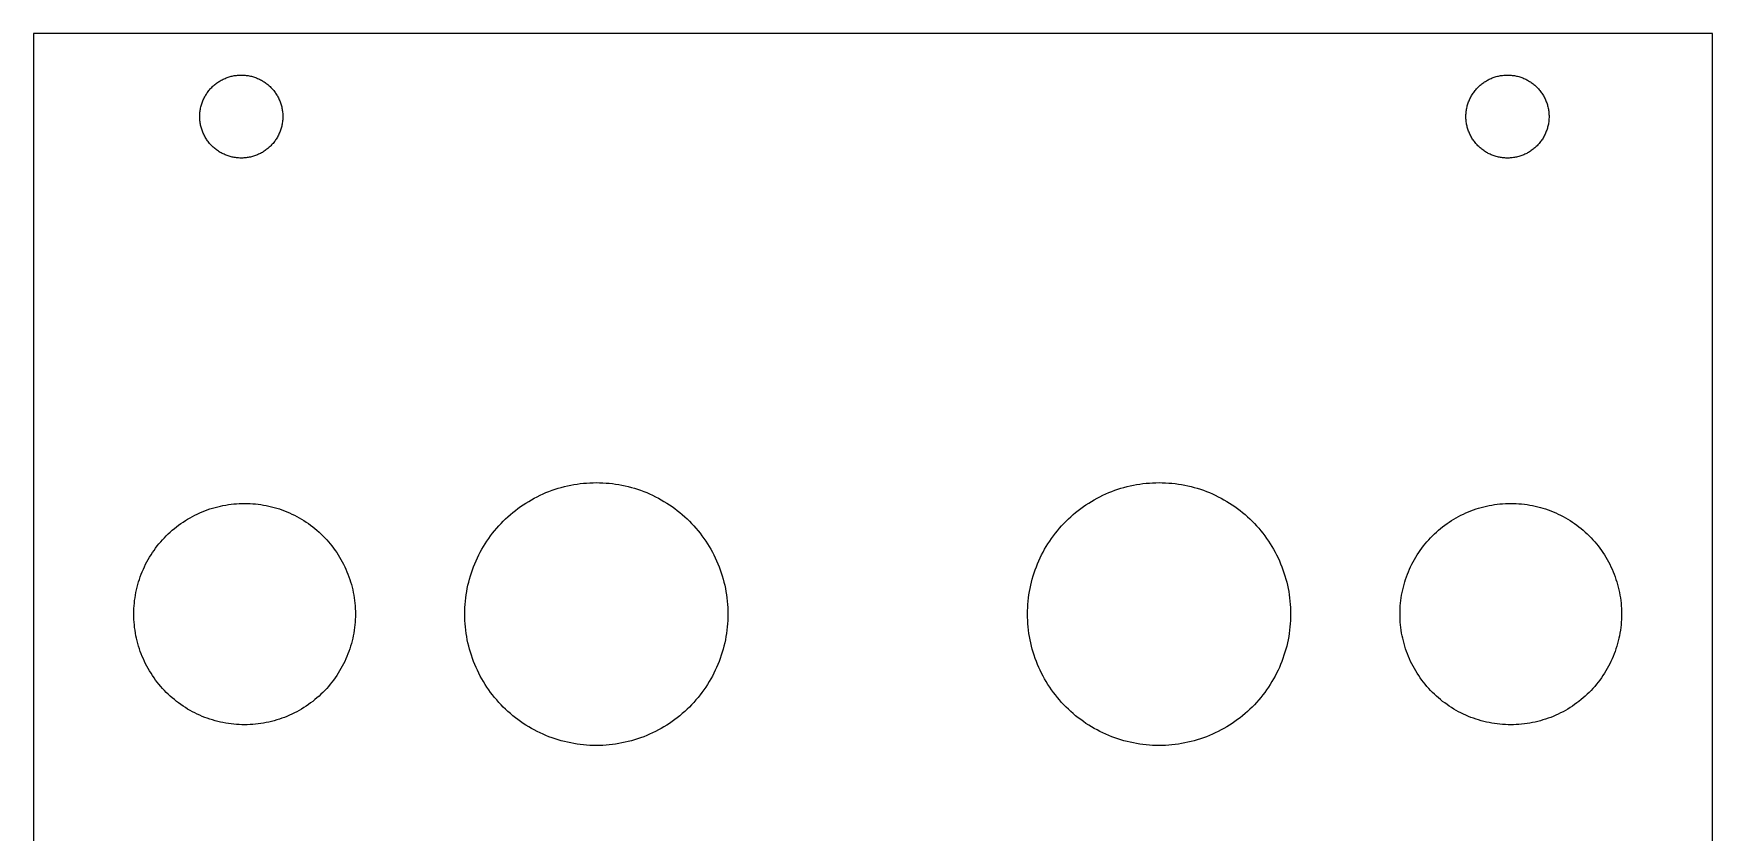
# Model space of a CAD drawing. Extents: x 6 to 66, y 0 to 129.
# Drawn here: x 5.6 to 66.2, y 99.9 to 128.8 of the extents above; entities that cross this region are included whole.
import ezdxf

# ---------------------------------------------------------------- set-up
doc = ezdxf.new("R2010")
doc.units = 0

msp = doc.modelspace()

# ---------------------------------------------------------------- linework, layer by layer
at = {"color": 34, "true_color": 0x008000}
for points in [[(5.583936, 0.3175, 0), (66.204084, 0.3175, 0), (66.204084, 128.817624, 0), (5.583936, 128.817624, 0), (5.583936, 0.3175, 0)], [(11.583924, 125.817376, 0), (11.584432, 125.856238, 0), (11.585956, 125.895354, 0), (11.588496, 125.934216, 0), (11.592052, 125.972824, 0), (11.596624, 126.011686, 0), (11.602212, 126.05004, 0), (11.608562, 126.088394, 0), (11.616182, 126.126748, 0), (11.624818, 126.164848, 0), (11.634216, 126.20244, 0), (11.64463, 126.240032, 0), (11.65606, 126.277116, 0), (11.668506, 126.3142, 0), (11.681968, 126.350776, 0), (11.696192, 126.386844, 0), (11.711432, 126.422658, 0), (11.727688, 126.458218, 0), (11.744706, 126.49327, 0), (11.76274, 126.527814, 0), (11.78179, 126.56185, 0), (11.801348, 126.595378, 0), (11.822176, 126.628398, 0), (11.843512, 126.66091, 0), (11.865864, 126.692914, 0), (11.888978, 126.724156, 0), (11.912854, 126.75489, 0), (11.937746, 126.784862, 0), (11.963146, 126.814326, 0), (11.989562, 126.843028, 0), (12.016486, 126.871222, 0), (12.044172, 126.898654, 0), (12.07262, 126.925324, 0), (12.101576, 126.950978, 0), (12.131548, 126.976124, 0), (12.161774, 127.000508, 0), (12.192762, 127.02413, 0), (12.224512, 127.046736, 0), (12.25677, 127.068834, 0), (12.289536, 127.089662, 0), (12.32281, 127.109982, 0), (12.356592, 127.129286, 0), (12.390882, 127.147828, 0), (12.42568, 127.165354, 0), (12.460986, 127.181864, 0), (12.496546, 127.197612, 0), (12.532614, 127.212344, 0), (12.568936, 127.226314, 0), (12.605766, 127.239268, 0), (12.64285, 127.251206, 0), (12.680188, 127.262128, 0), (12.71778, 127.272034, 0), (12.755626, 127.281178, 0), (12.793726, 127.289052, 0), (12.83208, 127.296164, 0), (12.870434, 127.30226, 0), (12.909296, 127.30734, 0), (12.947904, 127.311404, 0), (12.986766, 127.314452, 0), (13.025628, 127.316484, 0), (13.06449, 127.3175, 0), (13.103606, 127.3175, 0), (13.142468, 127.316484, 0), (13.18133, 127.314452, 0), (13.220192, 127.311404, 0), (13.2588, 127.30734, 0), (13.297662, 127.30226, 0), (13.336016, 127.296164, 0), (13.37437, 127.289052, 0), (13.41247, 127.281178, 0), (13.450316, 127.272034, 0), (13.487908, 127.262128, 0), (13.525246, 127.251206, 0), (13.56233, 127.239268, 0), (13.59916, 127.226314, 0), (13.635482, 127.212344, 0), (13.67155, 127.197612, 0), (13.70711, 127.181864, 0), (13.742416, 127.165354, 0), (13.777214, 127.147828, 0), (13.811504, 127.129286, 0), (13.845286, 127.109982, 0), (13.87856, 127.089662, 0), (13.911326, 127.068834, 0), (13.943584, 127.046736, 0), (13.975334, 127.02413, 0), (14.006322, 127.000508, 0), (14.036548, 126.976124, 0), (14.06652, 126.950978, 0), (14.095476, 126.925324, 0), (14.123924, 126.898654, 0), (14.15161, 126.871222, 0), (14.178534, 126.843028, 0), (14.20495, 126.814326, 0), (14.23035, 126.784862, 0), (14.255242, 126.75489, 0), (14.279118, 126.724156, 0), (14.302232, 126.692914, 0), (14.324584, 126.66091, 0), (14.34592, 126.628398, 0), (14.366748, 126.595378, 0), (14.386306, 126.56185, 0), (14.405356, 126.527814, 0), (14.42339, 126.49327, 0), (14.440408, 126.458218, 0), (14.456664, 126.422658, 0), (14.471904, 126.386844, 0), (14.486128, 126.350776, 0), (14.49959, 126.3142, 0), (14.512036, 126.277116, 0), (14.523466, 126.240032, 0), (14.53388, 126.20244, 0), (14.543278, 126.164848, 0), (14.551914, 126.126748, 0), (14.559534, 126.088394, 0), (14.565884, 126.05004, 0), (14.571472, 126.011686, 0), (14.576044, 125.972824, 0), (14.5796, 125.934216, 0), (14.58214, 125.895354, 0), (14.583664, 125.856238, 0), (14.584172, 125.817376, 0), (14.583664, 125.778514, 0), (14.58214, 125.739398, 0), (14.5796, 125.700536, 0), (14.576044, 125.661928, 0), (14.571472, 125.623066, 0), (14.565884, 125.584712, 0), (14.559534, 125.546358, 0), (14.551914, 125.508004, 0), (14.543278, 125.469904, 0), (14.53388, 125.432312, 0), (14.523466, 125.39472, 0), (14.512036, 125.357636, 0), (14.49959, 125.320552, 0), (14.486128, 125.283976, 0), (14.471904, 125.247908, 0), (14.456664, 125.212094, 0), (14.440408, 125.176534, 0), (14.42339, 125.141482, 0), (14.405356, 125.106938, 0), (14.386306, 125.072902, 0), (14.366748, 125.039374, 0), (14.34592, 125.006354, 0), (14.324584, 124.973842, 0), (14.302232, 124.941838, 0), (14.279118, 124.910596, 0), (14.255242, 124.879862, 0), (14.23035, 124.84989, 0), (14.20495, 124.820426, 0), (14.178534, 124.791724, 0), (14.15161, 124.76353, 0), (14.123924, 124.736098, 0), (14.095476, 124.709428, 0), (14.06652, 124.683774, 0), (14.036548, 124.658628, 0), (14.006322, 124.634244, 0), (13.975334, 124.610622, 0), (13.943584, 124.588016, 0), (13.911326, 124.565918, 0), (13.87856, 124.54509, 0), (13.845286, 124.52477, 0), (13.811504, 124.505466, 0), (13.777214, 124.486924, 0), (13.742416, 124.469398, 0), (13.70711, 124.452888, 0), (13.67155, 124.43714, 0), (13.635482, 124.422408, 0), (13.59916, 124.408438, 0), (13.56233, 124.395484, 0), (13.525246, 124.383546, 0), (13.487908, 124.372624, 0), (13.450316, 124.362718, 0), (13.41247, 124.353574, 0), (13.37437, 124.3457, 0), (13.336016, 124.338588, 0), (13.297662, 124.332492, 0), (13.2588, 124.327412, 0), (13.220192, 124.323348, 0), (13.18133, 124.3203, 0), (13.142468, 124.318268, 0), (13.103606, 124.317252, 0), (13.06449, 124.317252, 0), (13.025628, 124.318268, 0), (12.986766, 124.3203, 0), (12.947904, 124.323348, 0), (12.909296, 124.327412, 0), (12.870434, 124.332492, 0), (12.83208, 124.338588, 0), (12.793726, 124.3457, 0), (12.755626, 124.353574, 0), (12.71778, 124.362718, 0), (12.680188, 124.372624, 0), (12.64285, 124.383546, 0), (12.605766, 124.395484, 0), (12.568936, 124.408438, 0), (12.532614, 124.422408, 0), (12.496546, 124.43714, 0), (12.460986, 124.452888, 0), (12.42568, 124.469398, 0), (12.390882, 124.486924, 0), (12.356592, 124.505466, 0), (12.32281, 124.52477, 0), (12.289536, 124.54509, 0), (12.25677, 124.565918, 0), (12.224512, 124.588016, 0), (12.192762, 124.610622, 0), (12.161774, 124.634244, 0), (12.131548, 124.658628, 0), (12.101576, 124.683774, 0), (12.07262, 124.709428, 0), (12.044172, 124.736098, 0), (12.016486, 124.76353, 0), (11.989562, 124.791724, 0), (11.963146, 124.820426, 0), (11.937746, 124.84989, 0), (11.912854, 124.879862, 0), (11.888978, 124.910596, 0), (11.865864, 124.941838, 0), (11.843512, 124.973842, 0), (11.822176, 125.006354, 0), (11.801348, 125.039374, 0), (11.78179, 125.072902, 0), (11.76274, 125.106938, 0), (11.744706, 125.141482, 0), (11.727688, 125.176534, 0), (11.711432, 125.212094, 0), (11.696192, 125.247908, 0), (11.681968, 125.283976, 0), (11.668506, 125.320552, 0), (11.65606, 125.357636, 0), (11.64463, 125.39472, 0), (11.634216, 125.432312, 0), (11.624818, 125.469904, 0), (11.616182, 125.508004, 0), (11.608562, 125.546358, 0), (11.602212, 125.584712, 0), (11.596624, 125.623066, 0), (11.592052, 125.661928, 0), (11.588496, 125.700536, 0), (11.585956, 125.739398, 0), (11.584432, 125.778514, 0), (11.583924, 125.817376, 0)], [(57.303924, 125.817376, 0), (57.304432, 125.856238, 0), (57.305956, 125.895354, 0), (57.308496, 125.934216, 0), (57.312052, 125.972824, 0), (57.316624, 126.011686, 0), (57.322212, 126.05004, 0), (57.328562, 126.088394, 0), (57.336182, 126.126748, 0), (57.344818, 126.164848, 0), (57.354216, 126.20244, 0), (57.36463, 126.240032, 0), (57.37606, 126.277116, 0), (57.388506, 126.3142, 0), (57.401968, 126.350776, 0), (57.416192, 126.386844, 0), (57.431432, 126.422658, 0), (57.447688, 126.458218, 0), (57.464706, 126.49327, 0), (57.48274, 126.527814, 0), (57.50179, 126.56185, 0), (57.521348, 126.595378, 0), (57.542176, 126.628398, 0), (57.563512, 126.66091, 0), (57.585864, 126.692914, 0), (57.608978, 126.724156, 0), (57.632854, 126.75489, 0), (57.657746, 126.784862, 0), (57.683146, 126.814326, 0), (57.709562, 126.843028, 0), (57.736486, 126.871222, 0), (57.764172, 126.898654, 0), (57.79262, 126.925324, 0), (57.821576, 126.950978, 0), (57.851548, 126.976124, 0), (57.881774, 127.000508, 0), (57.912762, 127.02413, 0), (57.944512, 127.046736, 0), (57.97677, 127.068834, 0), (58.009536, 127.089662, 0), (58.04281, 127.109982, 0), (58.076592, 127.129286, 0), (58.110882, 127.147828, 0), (58.14568, 127.165354, 0), (58.180986, 127.181864, 0), (58.216546, 127.197612, 0), (58.252614, 127.212344, 0), (58.288936, 127.226314, 0), (58.325766, 127.239268, 0), (58.36285, 127.251206, 0), (58.400188, 127.262128, 0), (58.43778, 127.272034, 0), (58.475626, 127.281178, 0), (58.513726, 127.289052, 0), (58.55208, 127.296164, 0), (58.590434, 127.30226, 0), (58.629296, 127.30734, 0), (58.667904, 127.311404, 0), (58.706766, 127.314452, 0), (58.745628, 127.316484, 0), (58.78449, 127.3175, 0), (58.823606, 127.3175, 0), (58.862468, 127.316484, 0), (58.90133, 127.314452, 0), (58.940192, 127.311404, 0), (58.9788, 127.30734, 0), (59.017662, 127.30226, 0), (59.056016, 127.296164, 0), (59.09437, 127.289052, 0), (59.13247, 127.281178, 0), (59.170316, 127.272034, 0), (59.207908, 127.262128, 0), (59.245246, 127.251206, 0), (59.28233, 127.239268, 0), (59.31916, 127.226314, 0), (59.355482, 127.212344, 0), (59.39155, 127.197612, 0), (59.42711, 127.181864, 0), (59.462416, 127.165354, 0), (59.497214, 127.147828, 0), (59.531504, 127.129286, 0), (59.565286, 127.109982, 0), (59.59856, 127.089662, 0), (59.631326, 127.068834, 0), (59.663584, 127.046736, 0), (59.695334, 127.02413, 0), (59.726322, 127.000508, 0), (59.756548, 126.976124, 0), (59.78652, 126.950978, 0), (59.815476, 126.925324, 0), (59.843924, 126.898654, 0), (59.87161, 126.871222, 0), (59.898534, 126.843028, 0), (59.92495, 126.814326, 0), (59.95035, 126.784862, 0), (59.975242, 126.75489, 0), (59.999118, 126.724156, 0), (60.022232, 126.692914, 0), (60.044584, 126.66091, 0), (60.06592, 126.628398, 0), (60.086748, 126.595378, 0), (60.106306, 126.56185, 0), (60.125356, 126.527814, 0), (60.14339, 126.49327, 0), (60.160408, 126.458218, 0), (60.176664, 126.422658, 0), (60.191904, 126.386844, 0), (60.206128, 126.350776, 0), (60.21959, 126.3142, 0), (60.232036, 126.277116, 0), (60.243466, 126.240032, 0), (60.25388, 126.20244, 0), (60.263278, 126.164848, 0), (60.271914, 126.126748, 0), (60.279534, 126.088394, 0), (60.285884, 126.05004, 0), (60.291472, 126.011686, 0), (60.296044, 125.972824, 0), (60.2996, 125.934216, 0), (60.30214, 125.895354, 0), (60.303664, 125.856238, 0), (60.304172, 125.817376, 0), (60.303664, 125.778514, 0), (60.30214, 125.739398, 0), (60.2996, 125.700536, 0), (60.296044, 125.661928, 0), (60.291472, 125.623066, 0), (60.285884, 125.584712, 0), (60.279534, 125.546358, 0), (60.271914, 125.508004, 0), (60.263278, 125.469904, 0), (60.25388, 125.432312, 0), (60.243466, 125.39472, 0), (60.232036, 125.357636, 0), (60.21959, 125.320552, 0), (60.206128, 125.283976, 0), (60.191904, 125.247908, 0), (60.176664, 125.212094, 0), (60.160408, 125.176534, 0), (60.14339, 125.141482, 0), (60.125356, 125.106938, 0), (60.106306, 125.072902, 0), (60.086748, 125.039374, 0), (60.06592, 125.006354, 0), (60.044584, 124.973842, 0), (60.022232, 124.941838, 0), (59.999118, 124.910596, 0), (59.975242, 124.879862, 0), (59.95035, 124.84989, 0), (59.92495, 124.820426, 0), (59.898534, 124.791724, 0), (59.87161, 124.76353, 0), (59.843924, 124.736098, 0), (59.815476, 124.709428, 0), (59.78652, 124.683774, 0), (59.756548, 124.658628, 0), (59.726322, 124.634244, 0), (59.695334, 124.610622, 0), (59.663584, 124.588016, 0), (59.631326, 124.565918, 0), (59.59856, 124.54509, 0), (59.565286, 124.52477, 0), (59.531504, 124.505466, 0), (59.497214, 124.486924, 0), (59.462416, 124.469398, 0), (59.42711, 124.452888, 0), (59.39155, 124.43714, 0), (59.355482, 124.422408, 0), (59.31916, 124.408438, 0), (59.28233, 124.395484, 0), (59.245246, 124.383546, 0), (59.207908, 124.372624, 0), (59.170316, 124.362718, 0), (59.13247, 124.353574, 0), (59.09437, 124.3457, 0), (59.056016, 124.338588, 0), (59.017662, 124.332492, 0), (58.9788, 124.327412, 0), (58.940192, 124.323348, 0), (58.90133, 124.3203, 0), (58.862468, 124.318268, 0), (58.823606, 124.317252, 0), (58.78449, 124.317252, 0), (58.745628, 124.318268, 0), (58.706766, 124.3203, 0), (58.667904, 124.323348, 0), (58.629296, 124.327412, 0), (58.590434, 124.332492, 0), (58.55208, 124.338588, 0), (58.513726, 124.3457, 0), (58.475626, 124.353574, 0), (58.43778, 124.362718, 0), (58.400188, 124.372624, 0), (58.36285, 124.383546, 0), (58.325766, 124.395484, 0), (58.288936, 124.408438, 0), (58.252614, 124.422408, 0), (58.216546, 124.43714, 0), (58.180986, 124.452888, 0), (58.14568, 124.469398, 0), (58.110882, 124.486924, 0), (58.076592, 124.505466, 0), (58.04281, 124.52477, 0), (58.009536, 124.54509, 0), (57.97677, 124.565918, 0), (57.944512, 124.588016, 0), (57.912762, 124.610622, 0), (57.881774, 124.634244, 0), (57.851548, 124.658628, 0), (57.821576, 124.683774, 0), (57.79262, 124.709428, 0), (57.764172, 124.736098, 0), (57.736486, 124.76353, 0), (57.709562, 124.791724, 0), (57.683146, 124.820426, 0), (57.657746, 124.84989, 0), (57.632854, 124.879862, 0), (57.608978, 124.910596, 0), (57.585864, 124.941838, 0), (57.563512, 124.973842, 0), (57.542176, 125.006354, 0), (57.521348, 125.039374, 0), (57.50179, 125.072902, 0), (57.48274, 125.106938, 0), (57.464706, 125.141482, 0), (57.447688, 125.176534, 0), (57.431432, 125.212094, 0), (57.416192, 125.247908, 0), (57.401968, 125.283976, 0), (57.388506, 125.320552, 0), (57.37606, 125.357636, 0), (57.36463, 125.39472, 0), (57.354216, 125.432312, 0), (57.344818, 125.469904, 0), (57.336182, 125.508004, 0), (57.328562, 125.546358, 0), (57.322212, 125.584712, 0), (57.316624, 125.623066, 0), (57.312052, 125.661928, 0), (57.308496, 125.700536, 0), (57.305956, 125.739398, 0), (57.304432, 125.778514, 0), (57.303924, 125.817376, 0)], [(21.153882, 107.837478, 0), (21.155406, 107.954064, 0), (21.159724, 108.07065, 0), (21.166836, 108.186982, 0), (21.176742, 108.30306, 0), (21.189696, 108.418884, 0), (21.20519, 108.534454, 0), (21.223732, 108.649516, 0), (21.245068, 108.76407, 0), (21.269198, 108.878116, 0), (21.296122, 108.991654, 0), (21.32584, 109.10443, 0), (21.358352, 109.216444, 0), (21.393658, 109.327442, 0), (21.431504, 109.437678, 0), (21.472144, 109.546898, 0), (21.515578, 109.655356, 0), (21.561298, 109.76229, 0), (21.609812, 109.868462, 0), (21.66112, 109.97311, 0), (21.714714, 110.076742, 0), (21.771102, 110.17885, 0), (21.829776, 110.279434, 0), (21.890736, 110.378748, 0), (21.95449, 110.476538, 0), (22.020276, 110.57255, 0), (22.088602, 110.667038, 0), (22.159214, 110.759748, 0), (22.232112, 110.850934, 0), (22.307042, 110.940088, 0), (22.384258, 111.027464, 0), (22.46376, 111.112808, 0), (22.54504, 111.196374, 0), (22.628606, 111.277654, 0), (22.71395, 111.357156, 0), (22.801326, 111.434372, 0), (22.89048, 111.509302, 0), (22.981666, 111.5822, 0), (23.074376, 111.652812, 0), (23.168864, 111.721138, 0), (23.264876, 111.786924, 0), (23.362666, 111.850678, 0), (23.46198, 111.911638, 0), (23.562564, 111.970312, 0), (23.664672, 112.0267, 0), (23.768304, 112.080294, 0), (23.872952, 112.131602, 0), (23.979124, 112.180116, 0), (24.086058, 112.225836, 0), (24.194516, 112.26927, 0), (24.303736, 112.30991, 0), (24.413972, 112.347756, 0), (24.52497, 112.383062, 0), (24.636984, 112.415574, 0), (24.74976, 112.445292, 0), (24.863298, 112.472216, 0), (24.977344, 112.496346, 0), (25.091898, 112.517682, 0), (25.20696, 112.536224, 0), (25.32253, 112.551718, 0), (25.438354, 112.564672, 0), (25.554432, 112.574578, 0), (25.670764, 112.58169, 0), (25.78735, 112.586008, 0), (25.903936, 112.587532, 0), (26.020522, 112.586008, 0), (26.137108, 112.58169, 0), (26.25344, 112.574578, 0), (26.369518, 112.564672, 0), (26.485342, 112.551718, 0), (26.600912, 112.536224, 0), (26.715974, 112.517682, 0), (26.830528, 112.496346, 0), (26.944574, 112.472216, 0), (27.058112, 112.445292, 0), (27.170888, 112.415574, 0), (27.282902, 112.383062, 0), (27.3939, 112.347756, 0), (27.504136, 112.30991, 0), (27.613356, 112.26927, 0), (27.721814, 112.225836, 0), (27.828748, 112.180116, 0), (27.93492, 112.131602, 0), (28.039568, 112.080294, 0), (28.1432, 112.0267, 0), (28.245308, 111.970312, 0), (28.345892, 111.911638, 0), (28.445206, 111.850678, 0), (28.542996, 111.786924, 0), (28.639008, 111.721138, 0), (28.733496, 111.652812, 0), (28.826206, 111.5822, 0), (28.917392, 111.509302, 0), (29.006546, 111.434372, 0), (29.093922, 111.357156, 0), (29.179266, 111.277654, 0), (29.262832, 111.196374, 0), (29.344112, 111.112808, 0), (29.423614, 111.027464, 0), (29.50083, 110.940088, 0), (29.57576, 110.850934, 0), (29.648658, 110.759748, 0), (29.71927, 110.667038, 0), (29.787596, 110.57255, 0), (29.853382, 110.476538, 0), (29.917136, 110.378748, 0), (29.978096, 110.279434, 0), (30.03677, 110.17885, 0), (30.093158, 110.076742, 0), (30.146752, 109.97311, 0), (30.19806, 109.868462, 0), (30.246574, 109.76229, 0), (30.292294, 109.655356, 0), (30.335728, 109.546898, 0), (30.376368, 109.437678, 0), (30.414214, 109.327442, 0), (30.44952, 109.216444, 0), (30.482032, 109.10443, 0), (30.51175, 108.991654, 0), (30.538674, 108.878116, 0), (30.562804, 108.76407, 0), (30.58414, 108.649516, 0), (30.602682, 108.534454, 0), (30.618176, 108.418884, 0), (30.63113, 108.30306, 0), (30.641036, 108.186982, 0), (30.648148, 108.07065, 0), (30.652466, 107.954064, 0), (30.65399, 107.837478, 0), (30.652466, 107.720892, 0), (30.648148, 107.604306, 0), (30.641036, 107.487974, 0), (30.63113, 107.371896, 0), (30.618176, 107.256072, 0), (30.602682, 107.140502, 0), (30.58414, 107.02544, 0), (30.562804, 106.910886, 0), (30.538674, 106.79684, 0), (30.51175, 106.683302, 0), (30.482032, 106.570526, 0), (30.44952, 106.458512, 0), (30.414214, 106.347514, 0), (30.376368, 106.237278, 0), (30.335728, 106.128058, 0), (30.292294, 106.0196, 0), (30.246574, 105.912666, 0), (30.19806, 105.806494, 0), (30.146752, 105.701846, 0), (30.093158, 105.598214, 0), (30.03677, 105.496106, 0), (29.978096, 105.395522, 0), (29.917136, 105.296208, 0), (29.853382, 105.198418, 0), (29.787596, 105.102406, 0), (29.71927, 105.007918, 0), (29.648658, 104.915208, 0), (29.57576, 104.824022, 0), (29.50083, 104.734868, 0), (29.423614, 104.647492, 0), (29.344112, 104.562148, 0), (29.262832, 104.478582, 0), (29.179266, 104.397302, 0), (29.093922, 104.3178, 0), (29.006546, 104.240584, 0), (28.917392, 104.165654, 0), (28.826206, 104.092756, 0), (28.733496, 104.022144, 0), (28.639008, 103.953818, 0), (28.542996, 103.888032, 0), (28.445206, 103.824278, 0), (28.345892, 103.763318, 0), (28.245308, 103.704644, 0), (28.1432, 103.648256, 0), (28.039568, 103.594662, 0), (27.93492, 103.543354, 0), (27.828748, 103.49484, 0), (27.721814, 103.44912, 0), (27.613356, 103.405686, 0), (27.504136, 103.365046, 0), (27.3939, 103.3272, 0), (27.282902, 103.291894, 0), (27.170888, 103.259382, 0), (27.058112, 103.229664, 0), (26.944574, 103.20274, 0), (26.830528, 103.17861, 0), (26.715974, 103.157274, 0), (26.600912, 103.138732, 0), (26.485342, 103.123238, 0), (26.369518, 103.110284, 0), (26.25344, 103.100378, 0), (26.137108, 103.093266, 0), (26.020522, 103.088948, 0), (25.903936, 103.087424, 0), (25.78735, 103.088948, 0), (25.670764, 103.093266, 0), (25.554432, 103.100378, 0), (25.438354, 103.110284, 0), (25.32253, 103.123238, 0), (25.20696, 103.138732, 0), (25.091898, 103.157274, 0), (24.977344, 103.17861, 0), (24.863298, 103.20274, 0), (24.74976, 103.229664, 0), (24.636984, 103.259382, 0), (24.52497, 103.291894, 0), (24.413972, 103.3272, 0), (24.303736, 103.365046, 0), (24.194516, 103.405686, 0), (24.086058, 103.44912, 0), (23.979124, 103.49484, 0), (23.872952, 103.543354, 0), (23.768304, 103.594662, 0), (23.664672, 103.648256, 0), (23.562564, 103.704644, 0), (23.46198, 103.763318, 0), (23.362666, 103.824278, 0), (23.264876, 103.888032, 0), (23.168864, 103.953818, 0), (23.074376, 104.022144, 0), (22.981666, 104.092756, 0), (22.89048, 104.165654, 0), (22.801326, 104.240584, 0), (22.71395, 104.3178, 0), (22.628606, 104.397302, 0), (22.54504, 104.478582, 0), (22.46376, 104.562148, 0), (22.384258, 104.647492, 0), (22.307042, 104.734868, 0), (22.232112, 104.824022, 0), (22.159214, 104.915208, 0), (22.088602, 105.007918, 0), (22.020276, 105.102406, 0), (21.95449, 105.198418, 0), (21.890736, 105.296208, 0), (21.829776, 105.395522, 0), (21.771102, 105.496106, 0), (21.714714, 105.598214, 0), (21.66112, 105.701846, 0), (21.609812, 105.806494, 0), (21.561298, 105.912666, 0), (21.515578, 106.0196, 0), (21.472144, 106.128058, 0), (21.431504, 106.237278, 0), (21.393658, 106.347514, 0), (21.358352, 106.458512, 0), (21.32584, 106.570526, 0), (21.296122, 106.683302, 0), (21.269198, 106.79684, 0), (21.245068, 106.910886, 0), (21.223732, 107.02544, 0), (21.20519, 107.140502, 0), (21.189696, 107.256072, 0), (21.176742, 107.371896, 0), (21.166836, 107.487974, 0), (21.159724, 107.604306, 0), (21.155406, 107.720892, 0), (21.153882, 107.837478, 0)], [(41.473882, 107.837478, 0), (41.475406, 107.954064, 0), (41.479724, 108.07065, 0), (41.486836, 108.186982, 0), (41.496742, 108.30306, 0), (41.509696, 108.418884, 0), (41.52519, 108.534454, 0), (41.543732, 108.649516, 0), (41.565068, 108.76407, 0), (41.589198, 108.878116, 0), (41.616122, 108.991654, 0), (41.64584, 109.10443, 0), (41.678352, 109.216444, 0), (41.713658, 109.327442, 0), (41.751504, 109.437678, 0), (41.792144, 109.546898, 0), (41.835578, 109.655356, 0), (41.881298, 109.76229, 0), (41.929812, 109.868462, 0), (41.98112, 109.97311, 0), (42.034714, 110.076742, 0), (42.091102, 110.17885, 0), (42.149776, 110.279434, 0), (42.210736, 110.378748, 0), (42.27449, 110.476538, 0), (42.340276, 110.57255, 0), (42.408602, 110.667038, 0), (42.479214, 110.759748, 0), (42.552112, 110.850934, 0), (42.627042, 110.940088, 0), (42.704258, 111.027464, 0), (42.78376, 111.112808, 0), (42.86504, 111.196374, 0), (42.948606, 111.277654, 0), (43.03395, 111.357156, 0), (43.121326, 111.434372, 0), (43.21048, 111.509302, 0), (43.301666, 111.5822, 0), (43.394376, 111.652812, 0), (43.488864, 111.721138, 0), (43.584876, 111.786924, 0), (43.682666, 111.850678, 0), (43.78198, 111.911638, 0), (43.882564, 111.970312, 0), (43.984672, 112.0267, 0), (44.088304, 112.080294, 0), (44.192952, 112.131602, 0), (44.299124, 112.180116, 0), (44.406058, 112.225836, 0), (44.514516, 112.26927, 0), (44.623736, 112.30991, 0), (44.733972, 112.347756, 0), (44.84497, 112.383062, 0), (44.956984, 112.415574, 0), (45.06976, 112.445292, 0), (45.183298, 112.472216, 0), (45.297344, 112.496346, 0), (45.411898, 112.517682, 0), (45.52696, 112.536224, 0), (45.64253, 112.551718, 0), (45.758354, 112.564672, 0), (45.874432, 112.574578, 0), (45.990764, 112.58169, 0), (46.10735, 112.586008, 0), (46.223936, 112.587532, 0), (46.340522, 112.586008, 0), (46.457108, 112.58169, 0), (46.57344, 112.574578, 0), (46.689518, 112.564672, 0), (46.805342, 112.551718, 0), (46.920912, 112.536224, 0), (47.035974, 112.517682, 0), (47.150528, 112.496346, 0), (47.264574, 112.472216, 0), (47.378112, 112.445292, 0), (47.490888, 112.415574, 0), (47.602902, 112.383062, 0), (47.7139, 112.347756, 0), (47.824136, 112.30991, 0), (47.933356, 112.26927, 0), (48.041814, 112.225836, 0), (48.148748, 112.180116, 0), (48.25492, 112.131602, 0), (48.359568, 112.080294, 0), (48.4632, 112.0267, 0), (48.565308, 111.970312, 0), (48.665892, 111.911638, 0), (48.765206, 111.850678, 0), (48.862996, 111.786924, 0), (48.959008, 111.721138, 0), (49.053496, 111.652812, 0), (49.146206, 111.5822, 0), (49.237392, 111.509302, 0), (49.326546, 111.434372, 0), (49.413922, 111.357156, 0), (49.499266, 111.277654, 0), (49.582832, 111.196374, 0), (49.664112, 111.112808, 0), (49.743614, 111.027464, 0), (49.82083, 110.940088, 0), (49.89576, 110.850934, 0), (49.968658, 110.759748, 0), (50.03927, 110.667038, 0), (50.107596, 110.57255, 0), (50.173382, 110.476538, 0), (50.237136, 110.378748, 0), (50.298096, 110.279434, 0), (50.35677, 110.17885, 0), (50.413158, 110.076742, 0), (50.466752, 109.97311, 0), (50.51806, 109.868462, 0), (50.566574, 109.76229, 0), (50.612294, 109.655356, 0), (50.655728, 109.546898, 0), (50.696368, 109.437678, 0), (50.734214, 109.327442, 0), (50.76952, 109.216444, 0), (50.802032, 109.10443, 0), (50.83175, 108.991654, 0), (50.858674, 108.878116, 0), (50.882804, 108.76407, 0), (50.90414, 108.649516, 0), (50.922682, 108.534454, 0), (50.938176, 108.418884, 0), (50.95113, 108.30306, 0), (50.961036, 108.186982, 0), (50.968148, 108.07065, 0), (50.972466, 107.954064, 0), (50.97399, 107.837478, 0), (50.972466, 107.720892, 0), (50.968148, 107.604306, 0), (50.961036, 107.487974, 0), (50.95113, 107.371896, 0), (50.938176, 107.256072, 0), (50.922682, 107.140502, 0), (50.90414, 107.02544, 0), (50.882804, 106.910886, 0), (50.858674, 106.79684, 0), (50.83175, 106.683302, 0), (50.802032, 106.570526, 0), (50.76952, 106.458512, 0), (50.734214, 106.347514, 0), (50.696368, 106.237278, 0), (50.655728, 106.128058, 0), (50.612294, 106.0196, 0), (50.566574, 105.912666, 0), (50.51806, 105.806494, 0), (50.466752, 105.701846, 0), (50.413158, 105.598214, 0), (50.35677, 105.496106, 0), (50.298096, 105.395522, 0), (50.237136, 105.296208, 0), (50.173382, 105.198418, 0), (50.107596, 105.102406, 0), (50.03927, 105.007918, 0), (49.968658, 104.915208, 0), (49.89576, 104.824022, 0), (49.82083, 104.734868, 0), (49.743614, 104.647492, 0), (49.664112, 104.562148, 0), (49.582832, 104.478582, 0), (49.499266, 104.397302, 0), (49.413922, 104.3178, 0), (49.326546, 104.240584, 0), (49.237392, 104.165654, 0), (49.146206, 104.092756, 0), (49.053496, 104.022144, 0), (48.959008, 103.953818, 0), (48.862996, 103.888032, 0), (48.765206, 103.824278, 0), (48.665892, 103.763318, 0), (48.565308, 103.704644, 0), (48.4632, 103.648256, 0), (48.359568, 103.594662, 0), (48.25492, 103.543354, 0), (48.148748, 103.49484, 0), (48.041814, 103.44912, 0), (47.933356, 103.405686, 0), (47.824136, 103.365046, 0), (47.7139, 103.3272, 0), (47.602902, 103.291894, 0), (47.490888, 103.259382, 0), (47.378112, 103.229664, 0), (47.264574, 103.20274, 0), (47.150528, 103.17861, 0), (47.035974, 103.157274, 0), (46.920912, 103.138732, 0), (46.805342, 103.123238, 0), (46.689518, 103.110284, 0), (46.57344, 103.100378, 0), (46.457108, 103.093266, 0), (46.340522, 103.088948, 0), (46.223936, 103.087424, 0), (46.10735, 103.088948, 0), (45.990764, 103.093266, 0), (45.874432, 103.100378, 0), (45.758354, 103.110284, 0), (45.64253, 103.123238, 0), (45.52696, 103.138732, 0), (45.411898, 103.157274, 0), (45.297344, 103.17861, 0), (45.183298, 103.20274, 0), (45.06976, 103.229664, 0), (44.956984, 103.259382, 0), (44.84497, 103.291894, 0), (44.733972, 103.3272, 0), (44.623736, 103.365046, 0), (44.514516, 103.405686, 0), (44.406058, 103.44912, 0), (44.299124, 103.49484, 0), (44.192952, 103.543354, 0), (44.088304, 103.594662, 0), (43.984672, 103.648256, 0), (43.882564, 103.704644, 0), (43.78198, 103.763318, 0), (43.682666, 103.824278, 0), (43.584876, 103.888032, 0), (43.488864, 103.953818, 0), (43.394376, 104.022144, 0), (43.301666, 104.092756, 0), (43.21048, 104.165654, 0), (43.121326, 104.240584, 0), (43.03395, 104.3178, 0), (42.948606, 104.397302, 0), (42.86504, 104.478582, 0), (42.78376, 104.562148, 0), (42.704258, 104.647492, 0), (42.627042, 104.734868, 0), (42.552112, 104.824022, 0), (42.479214, 104.915208, 0), (42.408602, 105.007918, 0), (42.340276, 105.102406, 0), (42.27449, 105.198418, 0), (42.210736, 105.296208, 0), (42.149776, 105.395522, 0), (42.091102, 105.496106, 0), (42.034714, 105.598214, 0), (41.98112, 105.701846, 0), (41.929812, 105.806494, 0), (41.881298, 105.912666, 0), (41.835578, 106.0196, 0), (41.792144, 106.128058, 0), (41.751504, 106.237278, 0), (41.713658, 106.347514, 0), (41.678352, 106.458512, 0), (41.64584, 106.570526, 0), (41.616122, 106.683302, 0), (41.589198, 106.79684, 0), (41.565068, 106.910886, 0), (41.543732, 107.02544, 0), (41.52519, 107.140502, 0), (41.509696, 107.256072, 0), (41.496742, 107.371896, 0), (41.486836, 107.487974, 0), (41.479724, 107.604306, 0), (41.475406, 107.720892, 0), (41.473882, 107.837478, 0)], [(9.203944, 107.837478, 0), (9.205214, 107.935522, 0), (9.20877, 108.03382, 0), (9.214866, 108.13161, 0), (9.223248, 108.229654, 0), (9.233916, 108.32719, 0), (9.247124, 108.424472, 0), (9.262872, 108.521246, 0), (9.280906, 108.617766, 0), (9.301226, 108.713778, 0), (9.323832, 108.809282, 0), (9.348724, 108.904278, 0), (9.376156, 108.998512, 0), (9.405874, 109.092238, 0), (9.437878, 109.184948, 0), (9.471914, 109.27715, 0), (9.50849, 109.368082, 0), (9.547098, 109.458506, 0), (9.587992, 109.54766, 0), (9.631172, 109.635798, 0), (9.676384, 109.723174, 0), (9.723628, 109.809026, 0), (9.772904, 109.893862, 0), (9.824466, 109.977428, 0), (9.87806, 110.059724, 0), (9.933686, 110.14075, 0), (9.99109, 110.220252, 0), (10.050526, 110.298484, 0), (10.111994, 110.374938, 0), (10.174986, 110.450122, 0), (10.240264, 110.523782, 0), (10.307066, 110.595664, 0), (10.375392, 110.666022, 0), (10.44575, 110.734348, 0), (10.517632, 110.80115, 0), (10.591292, 110.866428, 0), (10.666476, 110.92942, 0), (10.74293, 110.990888, 0), (10.821162, 111.050324, 0), (10.900664, 111.107728, 0), (10.98169, 111.163354, 0), (11.063986, 111.216948, 0), (11.147552, 111.26851, 0), (11.232388, 111.317786, 0), (11.31824, 111.36503, 0), (11.405616, 111.410242, 0), (11.493754, 111.453422, 0), (11.582908, 111.494316, 0), (11.673332, 111.532924, 0), (11.764264, 111.5695, 0), (11.856466, 111.603536, 0), (11.949176, 111.63554, 0), (12.042902, 111.665258, 0), (12.137136, 111.69269, 0), (12.232132, 111.717582, 0), (12.327636, 111.740188, 0), (12.423648, 111.760508, 0), (12.520168, 111.778542, 0), (12.616942, 111.79429, 0), (12.714224, 111.807498, 0), (12.81176, 111.818166, 0), (12.909804, 111.826548, 0), (13.007594, 111.832644, 0), (13.105892, 111.8362, 0), (13.203936, 111.83747, 0), (13.30198, 111.8362, 0), (13.400278, 111.832644, 0), (13.498068, 111.826548, 0), (13.596112, 111.818166, 0), (13.693648, 111.807498, 0), (13.79093, 111.79429, 0), (13.887704, 111.778542, 0), (13.984224, 111.760508, 0), (14.080236, 111.740188, 0), (14.17574, 111.717582, 0), (14.270736, 111.69269, 0), (14.36497, 111.665258, 0), (14.458696, 111.63554, 0), (14.551406, 111.603536, 0), (14.643608, 111.5695, 0), (14.73454, 111.532924, 0), (14.824964, 111.494316, 0), (14.914118, 111.453422, 0), (15.002256, 111.410242, 0), (15.089632, 111.36503, 0), (15.175484, 111.317786, 0), (15.26032, 111.26851, 0), (15.343886, 111.216948, 0), (15.426182, 111.163354, 0), (15.507208, 111.107728, 0), (15.58671, 111.050324, 0), (15.664942, 110.990888, 0), (15.741396, 110.92942, 0), (15.81658, 110.866428, 0), (15.89024, 110.80115, 0), (15.962122, 110.734348, 0), (16.03248, 110.666022, 0), (16.100806, 110.595664, 0), (16.167608, 110.523782, 0), (16.232886, 110.450122, 0), (16.295878, 110.374938, 0), (16.357346, 110.298484, 0), (16.416782, 110.220252, 0), (16.474186, 110.14075, 0), (16.529812, 110.059724, 0), (16.583406, 109.977428, 0), (16.634968, 109.893862, 0), (16.684244, 109.809026, 0), (16.731488, 109.723174, 0), (16.7767, 109.635798, 0), (16.81988, 109.54766, 0), (16.860774, 109.458506, 0), (16.899382, 109.368082, 0), (16.935958, 109.27715, 0), (16.969994, 109.184948, 0), (17.001998, 109.092238, 0), (17.031716, 108.998512, 0), (17.059148, 108.904278, 0), (17.08404, 108.809282, 0), (17.106646, 108.713778, 0), (17.126966, 108.617766, 0), (17.145, 108.521246, 0), (17.160748, 108.424472, 0), (17.173956, 108.32719, 0), (17.184624, 108.229654, 0), (17.193006, 108.13161, 0), (17.199102, 108.03382, 0), (17.202658, 107.935522, 0), (17.203928, 107.837478, 0), (17.202658, 107.739434, 0), (17.199102, 107.641136, 0), (17.193006, 107.543346, 0), (17.184624, 107.445302, 0), (17.173956, 107.347766, 0), (17.160748, 107.250484, 0), (17.145, 107.15371, 0), (17.126966, 107.05719, 0), (17.106646, 106.961178, 0), (17.08404, 106.865674, 0), (17.059148, 106.770678, 0), (17.031716, 106.676444, 0), (17.001998, 106.582718, 0), (16.969994, 106.490008, 0), (16.935958, 106.397806, 0), (16.899382, 106.306874, 0), (16.860774, 106.21645, 0), (16.81988, 106.127296, 0), (16.7767, 106.039158, 0), (16.731488, 105.951782, 0), (16.684244, 105.86593, 0), (16.634968, 105.781094, 0), (16.583406, 105.697528, 0), (16.529812, 105.615232, 0), (16.474186, 105.534206, 0), (16.416782, 105.454704, 0), (16.357346, 105.376472, 0), (16.295878, 105.300018, 0), (16.232886, 105.224834, 0), (16.167608, 105.151174, 0), (16.100806, 105.079292, 0), (16.03248, 105.008934, 0), (15.962122, 104.940608, 0), (15.89024, 104.873806, 0), (15.81658, 104.808528, 0), (15.741396, 104.745536, 0), (15.664942, 104.684068, 0), (15.58671, 104.624632, 0), (15.507208, 104.567228, 0), (15.426182, 104.511602, 0), (15.343886, 104.458008, 0), (15.26032, 104.406446, 0), (15.175484, 104.35717, 0), (15.089632, 104.309926, 0), (15.002256, 104.264714, 0), (14.914118, 104.221534, 0), (14.824964, 104.18064, 0), (14.73454, 104.142032, 0), (14.643608, 104.105456, 0), (14.551406, 104.07142, 0), (14.458696, 104.039416, 0), (14.36497, 104.009698, 0), (14.270736, 103.982266, 0), (14.17574, 103.957374, 0), (14.080236, 103.934768, 0), (13.984224, 103.914448, 0), (13.887704, 103.896414, 0), (13.79093, 103.880666, 0), (13.693648, 103.867458, 0), (13.596112, 103.85679, 0), (13.498068, 103.848408, 0), (13.400278, 103.842312, 0), (13.30198, 103.838756, 0), (13.203936, 103.837486, 0), (13.105892, 103.838756, 0), (13.007594, 103.842312, 0), (12.909804, 103.848408, 0), (12.81176, 103.85679, 0), (12.714224, 103.867458, 0), (12.616942, 103.880666, 0), (12.520168, 103.896414, 0), (12.423648, 103.914448, 0), (12.327636, 103.934768, 0), (12.232132, 103.957374, 0), (12.137136, 103.982266, 0), (12.042902, 104.009698, 0), (11.949176, 104.039416, 0), (11.856466, 104.07142, 0), (11.764264, 104.105456, 0), (11.673332, 104.142032, 0), (11.582908, 104.18064, 0), (11.493754, 104.221534, 0), (11.405616, 104.264714, 0), (11.31824, 104.309926, 0), (11.232388, 104.35717, 0), (11.147552, 104.406446, 0), (11.063986, 104.458008, 0), (10.98169, 104.511602, 0), (10.900664, 104.567228, 0), (10.821162, 104.624632, 0), (10.74293, 104.684068, 0), (10.666476, 104.745536, 0), (10.591292, 104.808528, 0), (10.517632, 104.873806, 0), (10.44575, 104.940608, 0), (10.375392, 105.008934, 0), (10.307066, 105.079292, 0), (10.240264, 105.151174, 0), (10.174986, 105.224834, 0), (10.111994, 105.300018, 0), (10.050526, 105.376472, 0), (9.99109, 105.454704, 0), (9.933686, 105.534206, 0), (9.87806, 105.615232, 0), (9.824466, 105.697528, 0), (9.772904, 105.781094, 0), (9.723628, 105.86593, 0), (9.676384, 105.951782, 0), (9.631172, 106.039158, 0), (9.587992, 106.127296, 0), (9.547098, 106.21645, 0), (9.50849, 106.306874, 0), (9.471914, 106.397806, 0), (9.437878, 106.490008, 0), (9.405874, 106.582718, 0), (9.376156, 106.676444, 0), (9.348724, 106.770678, 0), (9.323832, 106.865674, 0), (9.301226, 106.961178, 0), (9.280906, 107.05719, 0), (9.262872, 107.15371, 0), (9.247124, 107.250484, 0), (9.233916, 107.347766, 0), (9.223248, 107.445302, 0), (9.214866, 107.543346, 0), (9.20877, 107.641136, 0), (9.205214, 107.739434, 0), (9.203944, 107.837478, 0)], [(54.923944, 107.837478, 0), (54.925214, 107.935522, 0), (54.92877, 108.03382, 0), (54.934866, 108.13161, 0), (54.943248, 108.229654, 0), (54.953916, 108.32719, 0), (54.967124, 108.424472, 0), (54.982872, 108.521246, 0), (55.000906, 108.617766, 0), (55.021226, 108.713778, 0), (55.043832, 108.809282, 0), (55.068724, 108.904278, 0), (55.096156, 108.998512, 0), (55.125874, 109.092238, 0), (55.157878, 109.184948, 0), (55.191914, 109.27715, 0), (55.22849, 109.368082, 0), (55.267098, 109.458506, 0), (55.307992, 109.54766, 0), (55.351172, 109.635798, 0), (55.396384, 109.723174, 0), (55.443628, 109.809026, 0), (55.492904, 109.893862, 0), (55.544466, 109.977428, 0), (55.59806, 110.059724, 0), (55.653686, 110.14075, 0), (55.71109, 110.220252, 0), (55.770526, 110.298484, 0), (55.831994, 110.374938, 0), (55.894986, 110.450122, 0), (55.960264, 110.523782, 0), (56.027066, 110.595664, 0), (56.095392, 110.666022, 0), (56.16575, 110.734348, 0), (56.237632, 110.80115, 0), (56.311292, 110.866428, 0), (56.386476, 110.92942, 0), (56.46293, 110.990888, 0), (56.541162, 111.050324, 0), (56.620664, 111.107728, 0), (56.70169, 111.163354, 0), (56.783986, 111.216948, 0), (56.867552, 111.26851, 0), (56.952388, 111.317786, 0), (57.03824, 111.36503, 0), (57.125616, 111.410242, 0), (57.213754, 111.453422, 0), (57.302908, 111.494316, 0), (57.393332, 111.532924, 0), (57.484264, 111.5695, 0), (57.576466, 111.603536, 0), (57.669176, 111.63554, 0), (57.762902, 111.665258, 0), (57.857136, 111.69269, 0), (57.952132, 111.717582, 0), (58.047636, 111.740188, 0), (58.143648, 111.760508, 0), (58.240168, 111.778542, 0), (58.336942, 111.79429, 0), (58.434224, 111.807498, 0), (58.53176, 111.818166, 0), (58.629804, 111.826548, 0), (58.727594, 111.832644, 0), (58.825892, 111.8362, 0), (58.923936, 111.83747, 0), (59.02198, 111.8362, 0), (59.120278, 111.832644, 0), (59.218068, 111.826548, 0), (59.316112, 111.818166, 0), (59.413648, 111.807498, 0), (59.51093, 111.79429, 0), (59.607704, 111.778542, 0), (59.704224, 111.760508, 0), (59.800236, 111.740188, 0), (59.89574, 111.717582, 0), (59.990736, 111.69269, 0), (60.08497, 111.665258, 0), (60.178696, 111.63554, 0), (60.271406, 111.603536, 0), (60.363608, 111.5695, 0), (60.45454, 111.532924, 0), (60.544964, 111.494316, 0), (60.634118, 111.453422, 0), (60.722256, 111.410242, 0), (60.809632, 111.36503, 0), (60.895484, 111.317786, 0), (60.98032, 111.26851, 0), (61.063886, 111.216948, 0), (61.146182, 111.163354, 0), (61.227208, 111.107728, 0), (61.30671, 111.050324, 0), (61.384942, 110.990888, 0), (61.461396, 110.92942, 0), (61.53658, 110.866428, 0), (61.61024, 110.80115, 0), (61.682122, 110.734348, 0), (61.75248, 110.666022, 0), (61.820806, 110.595664, 0), (61.887608, 110.523782, 0), (61.952886, 110.450122, 0), (62.015878, 110.374938, 0), (62.077346, 110.298484, 0), (62.136782, 110.220252, 0), (62.194186, 110.14075, 0), (62.249812, 110.059724, 0), (62.303406, 109.977428, 0), (62.354968, 109.893862, 0), (62.404244, 109.809026, 0), (62.451488, 109.723174, 0), (62.4967, 109.635798, 0), (62.53988, 109.54766, 0), (62.580774, 109.458506, 0), (62.619382, 109.368082, 0), (62.655958, 109.27715, 0), (62.689994, 109.184948, 0), (62.721998, 109.092238, 0), (62.751716, 108.998512, 0), (62.779148, 108.904278, 0), (62.80404, 108.809282, 0), (62.826646, 108.713778, 0), (62.846966, 108.617766, 0), (62.865, 108.521246, 0), (62.880748, 108.424472, 0), (62.893956, 108.32719, 0), (62.904624, 108.229654, 0), (62.913006, 108.13161, 0), (62.919102, 108.03382, 0), (62.922658, 107.935522, 0), (62.923928, 107.837478, 0), (62.922658, 107.739434, 0), (62.919102, 107.641136, 0), (62.913006, 107.543346, 0), (62.904624, 107.445302, 0), (62.893956, 107.347766, 0), (62.880748, 107.250484, 0), (62.865, 107.15371, 0), (62.846966, 107.05719, 0), (62.826646, 106.961178, 0), (62.80404, 106.865674, 0), (62.779148, 106.770678, 0), (62.751716, 106.676444, 0), (62.721998, 106.582718, 0), (62.689994, 106.490008, 0), (62.655958, 106.397806, 0), (62.619382, 106.306874, 0), (62.580774, 106.21645, 0), (62.53988, 106.127296, 0), (62.4967, 106.039158, 0), (62.451488, 105.951782, 0), (62.404244, 105.86593, 0), (62.354968, 105.781094, 0), (62.303406, 105.697528, 0), (62.249812, 105.615232, 0), (62.194186, 105.534206, 0), (62.136782, 105.454704, 0), (62.077346, 105.376472, 0), (62.015878, 105.300018, 0), (61.952886, 105.224834, 0), (61.887608, 105.151174, 0), (61.820806, 105.079292, 0), (61.75248, 105.008934, 0), (61.682122, 104.940608, 0), (61.61024, 104.873806, 0), (61.53658, 104.808528, 0), (61.461396, 104.745536, 0), (61.384942, 104.684068, 0), (61.30671, 104.624632, 0), (61.227208, 104.567228, 0), (61.146182, 104.511602, 0), (61.063886, 104.458008, 0), (60.98032, 104.406446, 0), (60.895484, 104.35717, 0), (60.809632, 104.309926, 0), (60.722256, 104.264714, 0), (60.634118, 104.221534, 0), (60.544964, 104.18064, 0), (60.45454, 104.142032, 0), (60.363608, 104.105456, 0), (60.271406, 104.07142, 0), (60.178696, 104.039416, 0), (60.08497, 104.009698, 0), (59.990736, 103.982266, 0), (59.89574, 103.957374, 0), (59.800236, 103.934768, 0), (59.704224, 103.914448, 0), (59.607704, 103.896414, 0), (59.51093, 103.880666, 0), (59.413648, 103.867458, 0), (59.316112, 103.85679, 0), (59.218068, 103.848408, 0), (59.120278, 103.842312, 0), (59.02198, 103.838756, 0), (58.923936, 103.837486, 0), (58.825892, 103.838756, 0), (58.727594, 103.842312, 0), (58.629804, 103.848408, 0), (58.53176, 103.85679, 0), (58.434224, 103.867458, 0), (58.336942, 103.880666, 0), (58.240168, 103.896414, 0), (58.143648, 103.914448, 0), (58.047636, 103.934768, 0), (57.952132, 103.957374, 0), (57.857136, 103.982266, 0), (57.762902, 104.009698, 0), (57.669176, 104.039416, 0), (57.576466, 104.07142, 0), (57.484264, 104.105456, 0), (57.393332, 104.142032, 0), (57.302908, 104.18064, 0), (57.213754, 104.221534, 0), (57.125616, 104.264714, 0), (57.03824, 104.309926, 0), (56.952388, 104.35717, 0), (56.867552, 104.406446, 0), (56.783986, 104.458008, 0), (56.70169, 104.511602, 0), (56.620664, 104.567228, 0), (56.541162, 104.624632, 0), (56.46293, 104.684068, 0), (56.386476, 104.745536, 0), (56.311292, 104.808528, 0), (56.237632, 104.873806, 0), (56.16575, 104.940608, 0), (56.095392, 105.008934, 0), (56.027066, 105.079292, 0), (55.960264, 105.151174, 0), (55.894986, 105.224834, 0), (55.831994, 105.300018, 0), (55.770526, 105.376472, 0), (55.71109, 105.454704, 0), (55.653686, 105.534206, 0), (55.59806, 105.615232, 0), (55.544466, 105.697528, 0), (55.492904, 105.781094, 0), (55.443628, 105.86593, 0), (55.396384, 105.951782, 0), (55.351172, 106.039158, 0), (55.307992, 106.127296, 0), (55.267098, 106.21645, 0), (55.22849, 106.306874, 0), (55.191914, 106.397806, 0), (55.157878, 106.490008, 0), (55.125874, 106.582718, 0), (55.096156, 106.676444, 0), (55.068724, 106.770678, 0), (55.043832, 106.865674, 0), (55.021226, 106.961178, 0), (55.000906, 107.05719, 0), (54.982872, 107.15371, 0), (54.967124, 107.250484, 0), (54.953916, 107.347766, 0), (54.943248, 107.445302, 0), (54.934866, 107.543346, 0), (54.92877, 107.641136, 0), (54.925214, 107.739434, 0), (54.923944, 107.837478, 0)]]:
    msp.add_polyline3d(points, close=True, dxfattribs=at)

doc.saveas('drawing.dxf')
